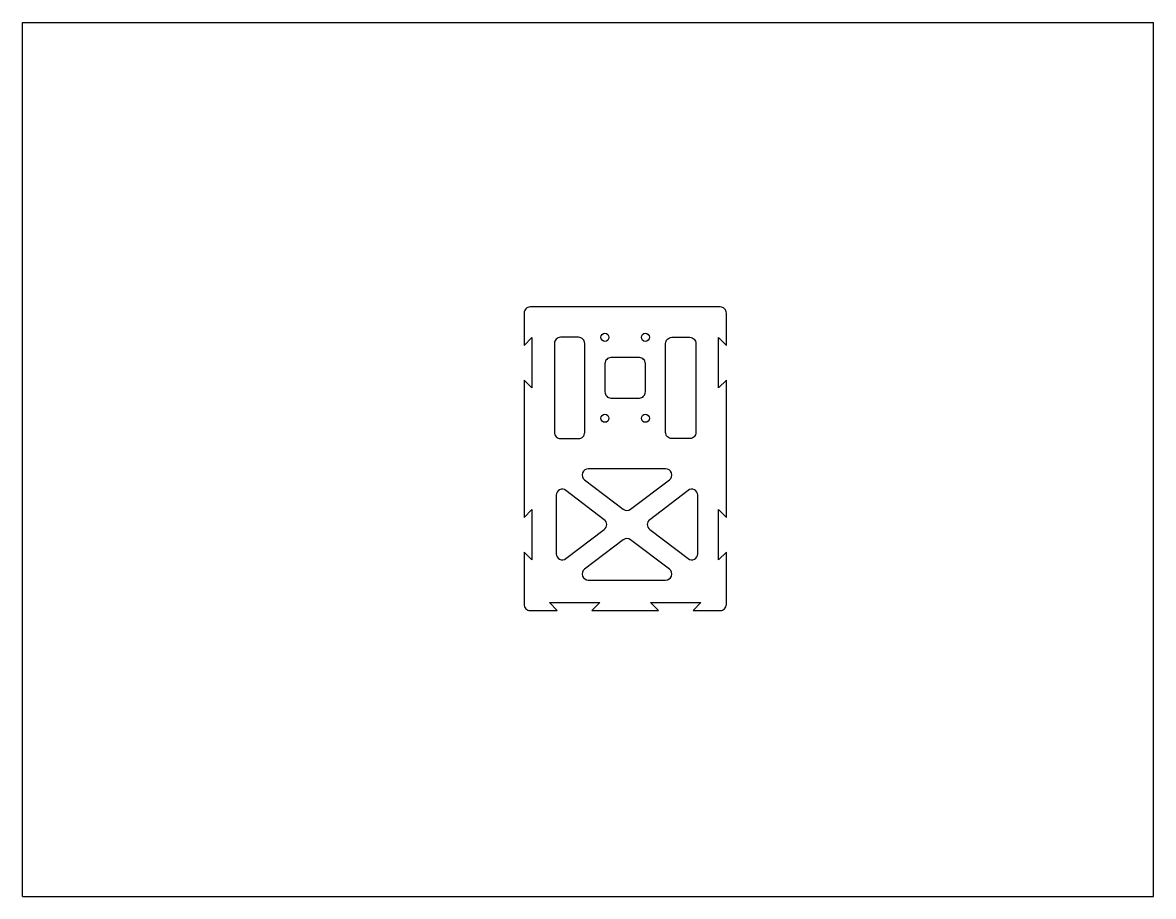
# Model space of a CAD drawing. Header units: inches. Extents: x 0 to 22, y 0 to 17.
import ezdxf

# ---------------------------------------------------------------- set-up
doc = ezdxf.new("R2010")
doc.units = ezdxf.units.IN
doc.header["$LTSCALE"] = 1.21
doc.header["$MEASUREMENT"] = 0
doc.layers.get('0').update_dxf_attribs({"linetype": 'CONTINUOUS'})
doc.layers.add('02___PRT_ALL_AXES', color=7, linetype='CONTINUOUS')

msp = doc.modelspace()

# ---------------------------------------------------------------- linework, layer by layer
at = {"color": 7, "linetype": 'Continuous'}
for p, q in [((0, 0), (0, 17)), ((0, 17), (22, 17)), ((22, 0), (22, 17)), ((0, 0), (22, 0))]:
    msp.add_line(p, q, dxfattribs=at)
for points in [[(13.044, 5.562), (13.573, 5.562, 0.414214), (13.692, 5.68), (13.692, 6.699), (13.539, 6.546), (13.539, 7.526), (13.692, 7.373), (13.692, 10.045), (13.539, 9.893), (13.539, 10.872), (13.692, 10.719), (13.692, 11.349, 0.414214), (13.573, 11.468), (9.873, 11.468, 0.414214), (9.755, 11.349), (9.755, 10.719), (9.907, 10.872), (9.907, 9.893), (9.755, 10.045), (9.755, 7.373), (9.907, 7.526), (9.907, 6.546), (9.755, 6.699), (9.755, 5.68, 0.414214), (9.873, 5.562), (10.402, 5.562), (10.249, 5.715), (11.229, 5.715), (11.076, 5.562), (12.37, 5.562), (12.218, 5.715), (13.197, 5.715)], [(10.345, 9.027, 0.414214), (10.463, 8.908), (10.818, 8.908, 0.414214), (10.936, 9.027), (10.936, 10.759, 0.414214), (10.818, 10.877), (10.463, 10.877, 0.414214), (10.345, 10.759)], [(12.629, 10.877), (12.983, 10.877, -0.414214), (13.101, 10.759), (13.101, 9.027, -0.414214), (12.983, 8.908), (12.629, 8.908, -0.414214), (12.51, 9.027), (12.51, 10.759, -0.414214)], [(11.329, 10.365), (11.329, 9.814, 0.414214), (11.447, 9.696), (11.999, 9.696, 0.414214), (12.117, 9.814), (12.117, 10.365, 0.414214), (11.999, 10.483), (11.447, 10.483, 0.414214)], [(10.934, 8.106), (11.687, 7.533, 0.337547), (11.83, 7.533), (12.583, 8.106, 0.717885), (12.511, 8.318), (11.006, 8.318, 0.717885)], [(10.381, 7.804), (10.381, 6.667, 0.620654), (10.57, 6.573), (11.317, 7.141, 0.495274), (11.317, 7.329), (10.57, 7.898, 0.620654)], [(12.947, 7.898), (12.2, 7.329, 0.495274), (12.2, 7.141), (12.947, 6.573, 0.620654), (13.136, 6.667), (13.136, 7.804, 0.620654)], [(12.583, 6.365), (11.83, 6.938, 0.337547), (11.687, 6.938), (10.934, 6.365, 0.717885), (11.006, 6.153), (12.511, 6.153, 0.717885)]]:
    msp.add_lwpolyline(points, format="xyb", close=True, dxfattribs=at)
at = {"layer": '02___PRT_ALL_AXES', "color": 7, "linetype": 'Continuous'}
for centre in [(11.329, 10.877), (12.117, 10.877), (11.329, 9.302), (12.117, 9.302)]:
    msp.add_circle(centre, 0.0787, dxfattribs=at)

doc.saveas('drawing.dxf')
